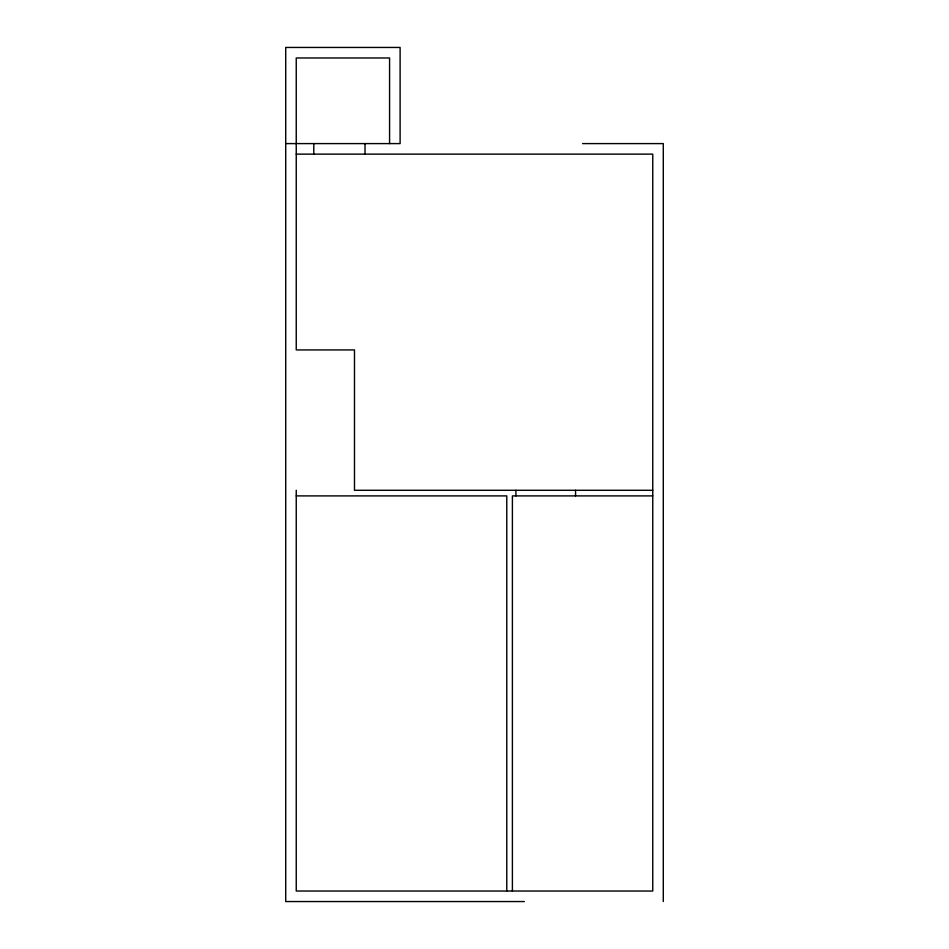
<?xml version="1.0" encoding="UTF-8"?>
<svg xmlns="http://www.w3.org/2000/svg" width="949" height="949" viewBox="0 0 949 949"><rect width="100%" height="100%" fill="white"/><g stroke="black" fill="none" stroke-linecap="round" stroke-linejoin="round"><path stroke-width="1.42" d="M285.708 143.596L400.11 143.596L400.11 47.45L285.708 47.45L285.708 901.55L524.322 901.55M582.579 143.596L663.292 143.596L663.292 901.55M296.242 154.129L652.758 154.129L652.758 891.028L296.242 891.028L296.242 490.289M652.758 490.289L354.487 490.289L354.487 349.932L296.242 349.932L296.242 57.972L389.576 57.972L389.576 143.596M296.242 495.9L506.778 495.9L506.778 891.028M652.758 495.9L512.401 495.9L512.401 891.028M575.557 490.289L575.557 495.9M515.912 490.289L515.912 495.9M365.021 143.596L365.021 154.129M313.787 143.596L313.787 154.129"/></g></svg>
